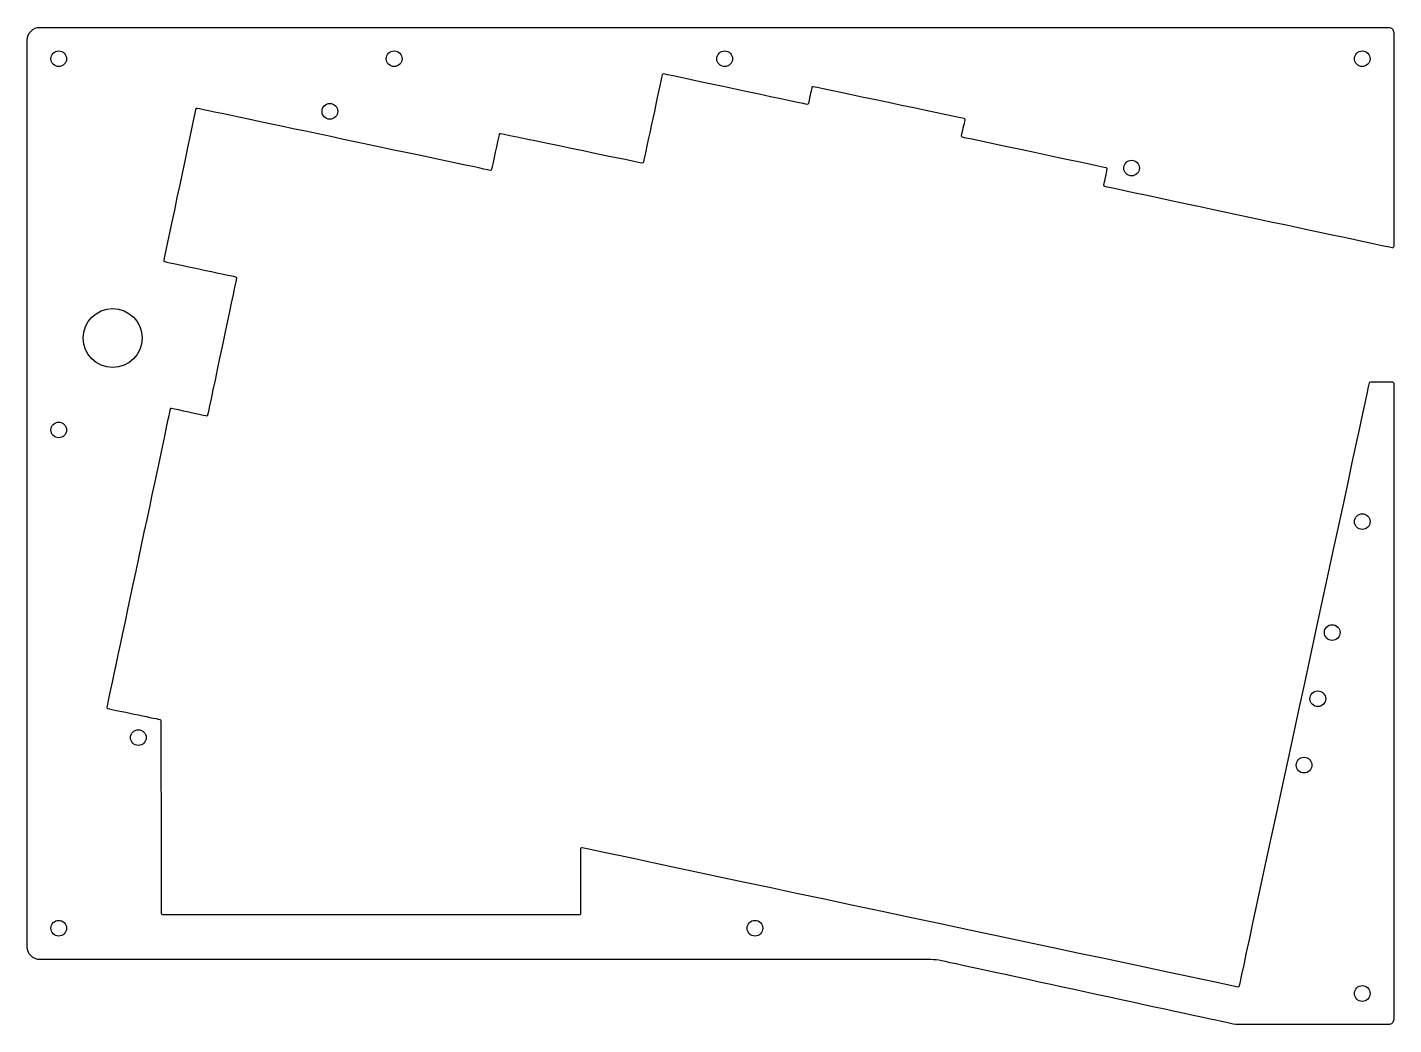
# Model space of a CAD drawing. Extents: x 5 to 180, y 71 to 198.
import ezdxf

# ---------------------------------------------------------------- set-up
doc = ezdxf.new("R2010")
doc.units = 0
doc.layers.get('0').update_dxf_attribs({"linetype": 'CONTINUOUS'})

msp = doc.modelspace()

# ---------------------------------------------------------------- linework, layer by layer
at = {"color": 1}
for points in [[(7.063401, 197.5485), (178.898127, 197.5485)], [(178.898127, 70.5485), (160.09366, 70.5485)]]:
    msp.add_lwpolyline(points, dxfattribs=at)
for points in [[(9.465225, 192.54851)], [(52.201826, 192.54851)], [(94.308507, 192.54851)], [(175.5394, 192.54851)], [(44.008717, 185.852054)], [(146.149907, 178.624399)], [(179.538207, 169.627381)], [(16.334401, 161.727642)], [(9.465225, 145.277671)], [(175.5394, 133.607048)], [(171.70908, 119.479907)], [(169.876047, 111.047953)], [(19.609985, 106.104267)], [(168.120907, 102.599067)], [(9.465225, 81.83118)], [(98.16846, 81.83118)], [(175.5394, 73.516913)]]:
    msp.add_lwpolyline(points, close=True, dxfattribs=at)
for points in [[(5.463455, 195.948469), (5.463455, 196.372819), (5.632027, 196.779811), (5.932085, 197.07987)], [(5.932085, 197.07987), (6.232144, 197.379929), (6.639052, 197.5485), (7.063401, 197.5485)], [(178.898127, 197.5485), (179.06746, 197.5485), (179.23002, 197.481105), (179.350247, 197.361048)], [(179.350247, 197.361048), (179.470473, 197.240991), (179.538207, 197.078261), (179.538207, 196.908505)], [(179.538207, 196.908505), (179.538207, 192.949661), (179.538207, 171.89323), (179.538207, 169.627381)], [(5.463455, 80.43164), (5.463455, 93.5228), (5.463455, 182.857309), (5.463455, 195.948469)], [(8.463449, 193.548677), (8.463449, 194.100535), (8.911929, 194.548506), (9.465225, 194.548506)], [(9.465225, 192.54851), (8.911929, 192.54851), (8.463449, 192.995804), (8.463449, 193.548677)], [(9.465225, 194.548506), (10.014966, 194.548506), (10.463445, 194.100535), (10.463445, 193.548677)], [(10.463445, 193.548677), (10.463445, 192.995804), (10.014966, 192.54851), (9.465225, 192.54851)], [(51.20005, 193.548677), (51.20005, 194.100535), (51.648529, 194.548506), (52.201826, 194.548506)], [(52.201826, 192.54851), (51.648529, 192.54851), (51.20005, 192.995804), (51.20005, 193.548677)], [(52.201826, 194.548506), (52.751567, 194.548506), (53.200046, 194.100535), (53.200046, 193.548677)], [(53.200046, 193.548677), (53.200046, 192.995804), (52.751567, 192.54851), (52.201826, 192.54851)], [(93.306053, 193.548677), (93.306053, 194.100535), (93.754787, 194.548506), (94.308507, 194.548506)], [(94.308507, 192.54851), (93.754787, 192.54851), (93.306053, 192.995804), (93.306053, 193.548677)], [(94.308507, 194.548506), (94.857993, 194.548506), (95.30588, 194.100535), (95.30588, 193.548677)], [(95.30588, 193.548677), (95.30588, 192.995804), (94.857993, 192.54851), (94.308507, 192.54851)], [(174.537793, 193.548677), (174.537793, 194.100535), (174.986527, 194.548506), (175.5394, 194.548506)], [(175.5394, 192.54851), (174.986527, 192.54851), (174.537793, 192.995804), (174.537793, 193.548677)], [(175.5394, 194.548506), (176.089733, 194.548506), (176.53762, 194.100535), (176.53762, 193.548677)], [(176.53762, 193.548677), (176.53762, 192.995804), (176.089733, 192.54851), (175.5394, 192.54851)], [(86.3473, 191.489161), (86.073827, 190.22314), (84.220473, 181.640649), (83.947677, 180.377423)], [(86.536953, 191.611927), (86.450593, 191.630215), (86.365927, 191.575351), (86.3473, 191.489161)], [(104.789393, 187.732247), (103.097753, 188.091911), (88.226053, 191.252856), (86.536953, 191.611927)], [(105.404073, 189.856195), (105.314327, 189.434639), (105.068793, 188.277415), (104.979047, 187.855521)], [(105.593727, 189.979469), (105.507367, 189.997673), (105.4227, 189.94247), (105.404073, 189.856195)], [(124.817293, 185.931979), (123.059613, 186.301888), (107.334473, 189.613032), (105.593727, 189.979469)], [(26.905458, 187.104443), (26.537073, 185.363019), (23.211705, 169.643721), (22.84349, 167.903059)], [(27.095111, 187.227803), (27.008667, 187.246091), (26.923746, 187.190888), (26.905458, 187.104443)], [(64.428709, 179.337293), (61.904287, 179.870862), (29.620887, 186.693979), (27.095111, 187.227803)], [(43.006941, 186.852221), (43.006941, 187.404079), (43.455421, 187.85205), (44.008717, 187.85205)], [(44.008717, 185.852054), (43.455421, 185.852054), (43.006941, 186.299263), (43.006941, 186.852221)], [(44.008717, 187.85205), (44.558458, 187.85205), (45.006937, 187.404079), (45.006937, 186.852221)], [(45.006937, 186.852221), (45.006937, 186.299263), (44.558458, 185.852054), (44.008717, 185.852054)], [(104.979047, 187.855521), (104.96042, 187.769077), (104.875753, 187.713874), (104.789393, 187.732247)], [(124.481167, 183.737758), (124.578533, 184.161261), (124.842693, 185.31586), (124.94006, 185.739617)], [(124.918893, 185.861621), (124.895187, 185.897774), (124.85878, 185.923089), (124.817293, 185.931979)], [(124.94006, 185.739617), (124.949373, 185.781527), (124.941753, 185.825469), (124.918893, 185.861621)], [(65.556807, 183.871616), (65.404323, 183.154913), (64.771016, 180.178371), (64.618277, 179.460567)], [(65.745783, 183.994975), (65.659593, 184.01284), (65.575095, 183.957722), (65.556807, 183.871616)], [(83.758701, 180.254571), (82.084926, 180.602128), (67.422099, 183.646911), (65.745783, 183.994975)], [(124.502333, 183.615923), (124.479473, 183.652075), (124.471853, 183.695933), (124.481167, 183.737758)], [(124.603933, 183.54548), (124.562447, 183.55437), (124.525193, 183.57977), (124.502333, 183.615923)], [(142.921567, 179.66055), (141.22654, 180.01996), (126.31166, 183.183276), (124.603933, 183.54548)], [(64.618277, 179.460567), (64.599905, 179.374207), (64.515069, 179.319089), (64.428709, 179.337293)], [(83.947677, 180.377423), (83.929051, 180.291571), (83.844723, 180.236707), (83.758701, 180.254571)], [(142.616767, 177.455999), (142.706513, 177.879841), (142.954587, 179.046717), (143.04518, 179.470727)], [(143.02232, 179.591123), (142.99946, 179.626768), (142.963053, 179.651745), (142.921567, 179.66055)], [(143.04518, 179.470727), (143.053647, 179.512214), (143.046027, 179.555563), (143.02232, 179.591123)], [(145.1483, 179.624567), (145.1483, 180.176424), (145.597033, 180.624395), (146.149907, 180.624395)], [(146.149907, 178.624399), (145.597033, 178.624399), (145.1483, 179.071693), (145.1483, 179.624567)], [(146.149907, 180.624395), (146.70024, 180.624395), (147.148973, 180.176424), (147.148973, 179.624567)], [(147.148973, 179.624567), (147.148973, 179.071693), (146.70024, 178.624399), (146.149907, 178.624399)], [(142.739533, 177.266261), (142.653173, 177.284634), (142.59814, 177.369639), (142.616767, 177.455999)], [(179.34432, 169.470917), (176.587573, 170.05808), (145.22704, 176.736502), (142.739533, 177.266261)], [(179.478093, 169.503005), (179.44084, 169.47261), (179.391733, 169.460841), (179.34432, 169.470917)], [(179.538207, 169.627381), (179.538207, 169.579121), (179.516193, 169.533401), (179.478093, 169.503005)], [(22.84349, 167.903059), (22.825202, 167.816615), (22.88032, 167.731779), (22.96668, 167.713406)], [(22.96668, 167.713406), (24.086058, 167.475493), (30.868705, 166.033789), (31.987744, 165.79596)], [(32.111019, 165.606476), (31.76397, 163.960387), (28.785905, 149.833669), (28.437332, 148.180213)], [(31.987744, 165.79596), (32.074019, 165.777672), (32.129222, 165.692836), (32.111019, 165.606476)], [(12.58443, 157.977671), (12.58443, 160.047347), (14.264725, 161.727642), (16.334401, 161.727642)], [(16.334401, 161.727642), (18.404078, 161.727642), (20.084373, 160.047347), (20.084373, 157.977671)], [(16.334401, 154.227699), (14.264725, 154.227699), (12.58443, 155.907994), (12.58443, 157.977671)], [(20.084373, 157.977671), (20.084373, 155.907994), (18.404078, 154.227699), (16.334401, 154.227699)], [(159.892153, 75.498113), (160.69818, 79.233607), (175.734133, 148.893699), (176.460573, 152.261655)], [(176.460573, 152.261655), (176.47666, 152.335315), (176.541853, 152.387893), (176.617207, 152.387893)], [(176.617207, 152.387893), (177.105733, 152.387893), (178.840553, 152.387893), (179.378187, 152.387893)], [(179.378187, 152.387893), (179.42052, 152.387893), (179.46116, 152.371044), (179.490793, 152.341072)], [(179.490793, 152.341072), (179.521273, 152.311015), (179.538207, 152.270375), (179.538207, 152.227873)], [(179.538207, 152.227873), (179.538207, 148.440817), (179.538207, 78.624853), (179.538207, 71.18858)], [(23.651633, 148.89734), (23.109089, 146.343285), (16.140769, 113.54054), (15.598817, 110.988687)], [(23.721399, 148.998601), (23.685585, 148.975487), (23.660523, 148.939081), (23.651633, 148.89734)], [(23.842387, 149.020445), (23.800731, 149.029505), (23.757213, 149.021631), (23.721399, 148.998601)], [(28.246578, 148.056939), (27.527504, 148.214249), (24.560869, 148.863219), (23.842387, 149.020445)], [(28.367651, 148.078867), (28.331837, 148.055669), (28.288234, 148.047795), (28.246578, 148.056939)], [(28.437332, 148.180213), (28.428527, 148.138473), (28.403465, 148.101981), (28.367651, 148.078867)], [(8.463449, 146.277838), (8.463449, 146.829695), (8.911929, 147.277667), (9.465225, 147.277667)], [(9.465225, 145.277671), (8.911929, 145.277671), (8.463449, 145.724965), (8.463449, 146.277838)], [(9.465225, 147.277667), (10.014966, 147.277667), (10.463445, 146.829695), (10.463445, 146.277838)], [(10.463445, 146.277838), (10.463445, 145.724965), (10.014966, 145.277671), (9.465225, 145.277671)], [(174.537793, 134.607215), (174.537793, 135.159073), (174.986527, 135.607044), (175.5394, 135.607044)], [(175.5394, 133.607048), (174.986527, 133.607048), (174.537793, 134.054342), (174.537793, 134.607215)], [(175.5394, 135.607044), (176.089733, 135.607044), (176.53762, 135.159073), (176.53762, 134.607215)], [(176.53762, 134.607215), (176.53762, 134.054342), (176.089733, 133.607048), (175.5394, 133.607048)], [(170.707473, 120.47982), (170.707473, 121.031847), (171.15536, 121.479733), (171.70908, 121.479733)], [(171.70908, 119.479907), (171.15536, 119.479907), (170.707473, 119.926947), (170.707473, 120.47982)], [(171.70908, 121.479733), (172.258567, 121.479733), (172.7073, 121.031847), (172.7073, 120.47982)], [(172.7073, 120.47982), (172.7073, 119.926947), (172.258567, 119.479907), (171.70908, 119.479907)], [(168.87444, 112.047867), (168.87444, 112.599893), (169.322327, 113.04778), (169.876047, 113.04778)], [(169.876047, 111.047953), (169.322327, 111.047953), (168.87444, 111.494993), (168.87444, 112.047867)], [(169.876047, 113.04778), (170.425533, 113.04778), (170.874267, 112.599893), (170.874267, 112.047867)], [(170.874267, 112.047867), (170.874267, 111.494993), (170.425533, 111.047953), (169.876047, 111.047953)], [(15.598817, 110.988687), (15.589927, 110.9472), (15.598055, 110.90402), (15.621254, 110.86846)], [(15.621254, 110.86846), (15.644537, 110.8329), (15.681029, 110.8075), (15.722685, 110.799033)], [(15.722685, 110.799033), (16.660537, 110.603453), (21.504233, 109.594227), (22.353524, 109.417273)], [(18.608125, 107.105027), (18.608125, 107.657053), (19.056604, 108.10494), (19.609985, 108.10494)], [(19.609985, 108.10494), (20.159726, 108.10494), (20.608121, 107.657053), (20.608121, 107.105027)], [(22.353524, 109.417273), (22.427607, 109.402033), (22.480693, 109.335993), (22.480863, 109.26064)], [(22.480863, 109.26064), (22.483572, 107.427607), (22.514137, 86.78164), (22.5171, 84.755567)], [(19.609985, 106.104267), (19.056604, 106.104267), (18.608125, 106.552153), (18.608125, 107.105027)], [(20.608121, 107.105027), (20.608121, 106.552153), (20.159726, 106.104267), (19.609985, 106.104267)], [(167.1193, 103.59898), (167.1193, 104.151007), (167.567187, 104.598893), (168.120907, 104.598893)], [(168.120907, 104.598893), (168.670393, 104.598893), (169.119127, 104.151007), (169.119127, 103.59898)], [(168.120907, 102.599067), (167.567187, 102.599067), (167.1193, 103.046107), (167.1193, 103.59898)], [(169.119127, 103.59898), (169.119127, 103.046107), (168.670393, 102.599067), (168.120907, 102.599067)], [(75.965219, 92.949607), (75.96505, 92.997867), (75.986725, 93.043587), (76.024232, 93.074067)], [(76.001118, 84.738633), (75.996461, 85.79866), (75.970384, 91.779513), (75.965219, 92.949607)], [(76.024232, 93.074067), (76.061824, 93.104547), (76.1111, 93.1164), (76.158429, 93.10624)], [(76.158429, 93.10624), (80.487266, 92.187607), (155.814607, 76.200847), (159.7025, 75.375347)], [(8.463449, 82.83194), (8.463449, 83.383967), (8.911929, 83.831853), (9.465225, 83.831853)], [(9.465225, 83.831853), (10.014966, 83.831853), (10.463445, 83.383967), (10.463445, 82.83194)], [(22.5171, 84.755567), (22.517269, 84.667513), (22.588813, 84.595547), (22.677035, 84.595547)], [(22.677035, 84.595547), (25.768554, 84.5947), (72.739673, 84.578613), (75.841098, 84.577767)], [(75.841098, 84.577767), (75.883601, 84.577767), (75.92441, 84.5947), (75.954467, 84.62518)], [(75.954467, 84.62518), (75.984523, 84.65566), (76.001287, 84.6963), (76.001118, 84.738633)], [(97.166853, 82.83194), (97.166853, 83.383967), (97.61474, 83.831853), (98.16846, 83.831853)], [(98.16846, 83.831853), (98.717947, 83.831853), (99.16668, 83.383967), (99.16668, 82.83194)], [(9.465225, 81.83118), (8.911929, 81.83118), (8.463449, 82.279067), (8.463449, 82.83194)], [(10.463445, 82.83194), (10.463445, 82.279067), (10.014966, 81.83118), (9.465225, 81.83118)], [(98.16846, 81.83118), (97.61474, 81.83118), (97.166853, 82.279067), (97.166853, 82.83194)], [(99.16668, 82.83194), (99.16668, 82.279067), (98.717947, 81.83118), (98.16846, 81.83118)], [(5.932085, 79.300493), (5.632027, 79.600213), (5.463455, 80.00746), (5.463455, 80.43164)], [(7.063401, 78.83144), (6.639052, 78.83144), (6.232144, 78.999927), (5.932085, 79.300493)], [(120.565333, 78.83144), (111.72698, 78.83144), (20.322117, 78.83144), (7.063401, 78.83144)], [(121.923387, 78.685813), (121.477193, 78.782333), (121.021687, 78.83144), (120.565333, 78.83144)], [(158.735607, 70.694127), (154.075553, 71.705893), (126.58344, 77.674047), (121.923387, 78.685813)], [(159.7025, 75.375347), (159.78886, 75.357567), (159.873527, 75.411753), (159.892153, 75.498113)], [(174.537793, 74.517673), (174.537793, 75.068853), (174.986527, 75.517587), (175.5394, 75.517587)], [(175.5394, 75.517587), (176.089733, 75.517587), (176.53762, 75.068853), (176.53762, 74.517673)], [(175.5394, 73.516913), (174.986527, 73.516913), (174.537793, 73.9648), (174.537793, 74.517673)], [(176.53762, 74.517673), (176.53762, 73.9648), (176.089733, 73.516913), (175.5394, 73.516913)], [(160.09366, 70.5485), (159.637307, 70.5485), (159.1818, 70.597607), (158.735607, 70.694127)], [(179.350247, 70.735613), (179.23002, 70.616233), (179.06746, 70.5485), (178.898127, 70.5485)], [(179.538207, 71.18858), (179.538207, 71.0184), (179.470473, 70.85584), (179.350247, 70.735613)]]:
    msp.add_open_spline(points, degree=3, dxfattribs=at)

doc.saveas('drawing.dxf')
